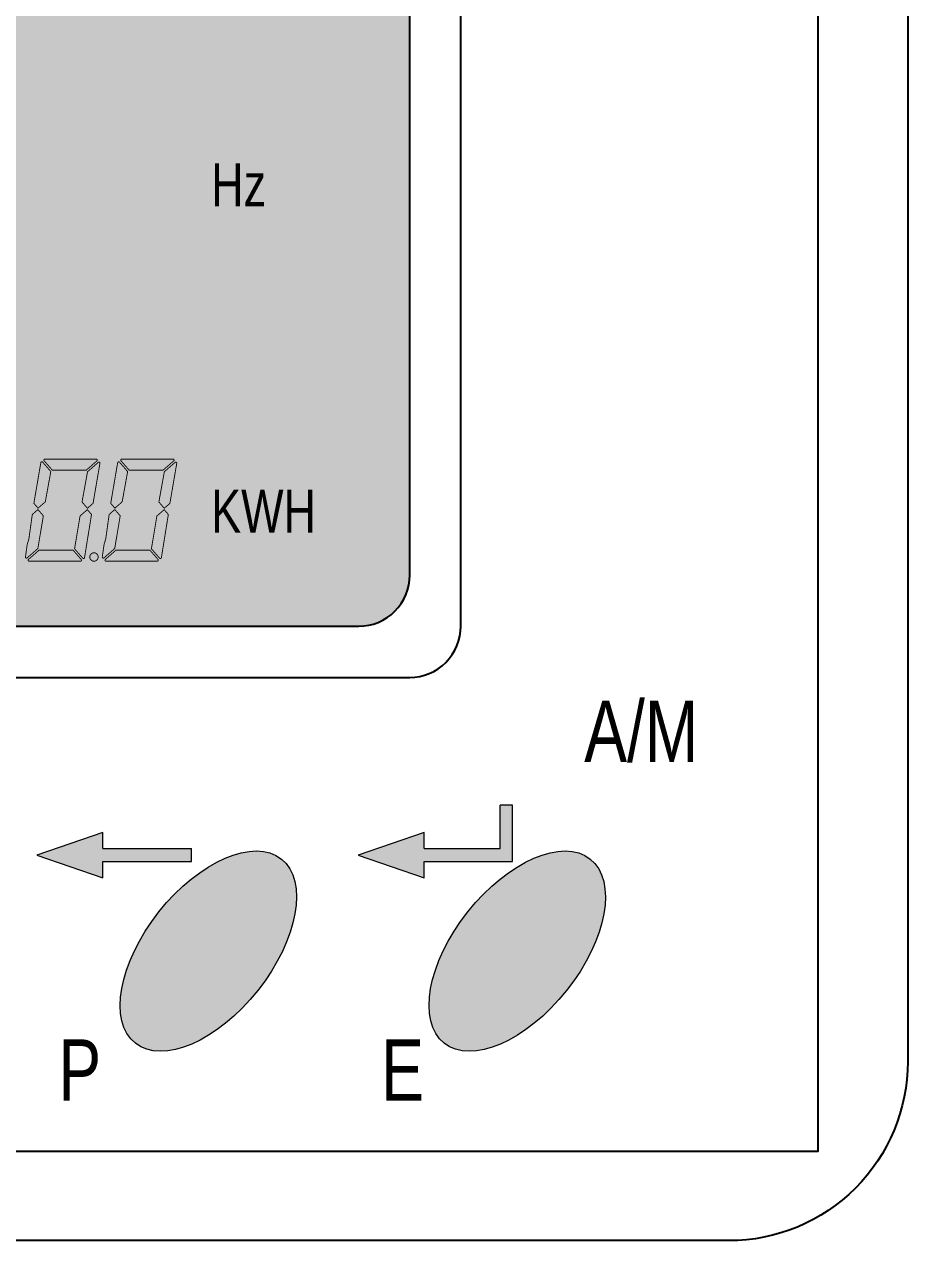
# Model space of a CAD drawing. Header units: millimetres. Extents: x 13402 to 15489, y 85802 to 88728.
# Drawn here: x 14265.64 to 14300.23, y 87143.15 to 87190.74 of the extents above; entities that cross this region are included whole.
import ezdxf

# ---------------------------------------------------------------- set-up
doc = ezdxf.new("R2010")
doc.units = ezdxf.units.MM
doc.layers.add('TEXT', color=7, linetype='Continuous')
doc.styles.add('T25', font='', dxfattribs={"width": 0.8})
doc.styles.get('T25').set_extended_font_data('Dotum')

# ---------------------------------------------------------------- blocks, each defined once
blk = doc.blocks.new('*U1')
at = {"lineweight": 9}
h = blk.add_hatch(color=250, dxfattribs=at)
h.set_gradient(color1=(217, 227, 231), color2=(224, 232, 235), one_color=1, tint=0.9, name='INVCYLINDER')
edge = h.paths.add_edge_path()
edge.add_line((-28, -74.958), (28, -74.958))
edge.add_arc((28, -72.958), 2, 270, 360)
edge.add_line((30, -72.958), (30, -16.958))
edge.add_arc((28, -16.958), 2, 0, 90)
edge.add_line((28, -14.958), (-28, -14.958))
edge.add_arc((-28, -16.958), 2, 90, 180)
edge.add_line((-30, -16.958), (-30, -72.958))
edge.add_arc((-28, -72.958), 2, 180, 270)
for points in [[(30.561, -83.659), (33.538, -83.659), (33.538, -81.964), (34.028, -81.964), (34.028, -84.169), (30.561, -84.169), (30.561, -84.804), (27.979, -83.914), (30.561, -83.023)], [(17.98, -83.659), (17.98, -83.023), (15.398, -83.914), (17.98, -84.804), (17.98, -84.169), (21.447, -84.169), (21.447, -83.659)]]:
    blk.add_hatch(color=2, dxfattribs=at).paths.add_polyline_path(points)
h = blk.add_hatch(color=2, dxfattribs=at)
edge = h.paths.add_edge_path()
edge.add_ellipse((22.114, -87.671), major_axis=(2.86, 3.604), ratio=0.53719, start_angle=0, end_angle=360)
h = blk.add_hatch(color=2, dxfattribs=at)
edge = h.paths.add_edge_path()
edge.add_ellipse((34.208, -87.671), major_axis=(2.86, 3.604), ratio=0.53719, start_angle=0, end_angle=360)
at = {"color": 2, "lineweight": 9}
for p, q in [((34.028, -81.964), (33.538, -81.964)), ((33.538, -83.659), (33.538, -81.964)), ((34.028, -84.169), (34.028, -81.964)), ((17.98, -83.659), (21.447, -83.659)), ((21.447, -84.169), (21.447, -83.659)), ((30.561, -83.659), (33.538, -83.659)), ((34.028, -84.169), (34.028, -83.659)), ((17.98, -84.169), (21.447, -84.169)), ((30.561, -84.169), (34.028, -84.169))]:
    blk.add_line(p, q, dxfattribs=at)
for points in [[(-42.5, 0), (42.5, 0, -0.414214), (49.5, -7), (49.5, -92, -0.414214), (42.5, -99), (-42.5, -99, -0.414214), (-49.5, -92), (-49.5, -7, -0.414214)], [(-28, -74.958), (28, -74.958, 0.414214), (30, -72.958), (30, -16.958, 0.414214), (28, -14.958), (-28, -14.958, 0.414214), (-30, -16.958), (-30, -72.958, 0.414214)]]:
    blk.add_lwpolyline(points, format="xyb", close=True)
at = {"color": 56}
blk.add_lwpolyline([(-46, -95.5), (46, -95.5), (46, -3.5), (-46, -3.5)], close=True, dxfattribs=at)
at = {"color": 252, "true_color": 0x9e9e8a}
blk.add_lwpolyline([(-30, -76.958), (30, -76.958, 0.414214), (32, -74.958), (32, -14.958, 0.414214), (30, -12.958), (-30, -12.958, 0.414214), (-32, -14.958), (-32, -74.958, 0.414214)], format="xyb", close=True, dxfattribs=at)
at = {"color": 250, "linetype": 'ByBlock', "lineweight": -2, "const_width": 0.0353}
for points in [[(15.444, -70.337), (15.28, -70.149), (15.553, -68.554), (15.555, -68.545), (15.56, -68.537), (15.566, -68.53), (15.574, -68.525), (15.583, -68.522), (15.592, -68.52), (15.598, -68.521), (15.603, -68.522), (15.609, -68.524), (15.613, -68.527), (15.618, -68.53), (15.622, -68.534), (15.943, -68.904), (15.728, -70.089)], [(15.444, -70.337), (15.28, -70.149), (15.553, -68.554), (15.555, -68.545), (15.56, -68.537), (15.566, -68.53), (15.574, -68.525), (15.583, -68.522), (15.592, -68.52), (15.598, -68.521), (15.603, -68.522), (15.609, -68.524), (15.613, -68.527), (15.618, -68.53), (15.622, -68.534), (15.943, -68.904), (15.728, -70.089)], [(15.444, -70.337), (15.28, -70.149), (15.553, -68.554), (15.555, -68.545), (15.56, -68.537), (15.566, -68.53), (15.574, -68.525), (15.583, -68.522), (15.592, -68.52), (15.598, -68.521), (15.603, -68.522), (15.609, -68.524), (15.613, -68.527), (15.618, -68.53), (15.622, -68.534), (15.943, -68.904), (15.728, -70.089)], [(15.444, -70.337), (15.28, -70.149), (15.553, -68.554), (15.555, -68.545), (15.56, -68.537), (15.566, -68.53), (15.574, -68.525), (15.583, -68.522), (15.592, -68.52), (15.598, -68.521), (15.603, -68.522), (15.609, -68.524), (15.613, -68.527), (15.618, -68.53), (15.622, -68.534), (15.943, -68.904), (15.728, -70.089)], [(15.682, -68.482), (15.679, -68.478), (15.676, -68.475), (15.674, -68.47), (15.673, -68.466), (15.672, -68.461), (15.672, -68.456), (15.673, -68.446), (15.677, -68.436), (15.684, -68.428), (15.692, -68.422), (15.701, -68.418), (15.712, -68.417), (17.724, -68.417), (17.734, -68.418), (17.744, -68.422), (17.752, -68.428), (17.758, -68.436), (17.762, -68.446), (17.763, -68.456), (17.763, -68.462), (17.762, -68.467), (17.76, -68.473), (17.757, -68.478), (17.754, -68.482), (17.75, -68.486), (17.329, -68.852), (16.003, -68.852)], [(15.682, -68.482), (15.679, -68.478), (15.676, -68.475), (15.674, -68.47), (15.673, -68.466), (15.672, -68.461), (15.672, -68.456), (15.673, -68.446), (15.677, -68.436), (15.684, -68.428), (15.692, -68.422), (15.701, -68.418), (15.712, -68.417), (17.724, -68.417), (17.734, -68.418), (17.744, -68.422), (17.752, -68.428), (17.758, -68.436), (17.762, -68.446), (17.763, -68.456), (17.763, -68.462), (17.762, -68.467), (17.76, -68.473), (17.757, -68.478), (17.754, -68.482), (17.75, -68.486), (17.329, -68.852), (16.003, -68.852)], [(15.682, -68.482), (15.679, -68.478), (15.676, -68.475), (15.674, -68.47), (15.673, -68.466), (15.672, -68.461), (15.672, -68.456), (15.673, -68.446), (15.677, -68.436), (15.684, -68.428), (15.692, -68.422), (15.701, -68.418), (15.712, -68.417), (17.724, -68.417), (17.734, -68.418), (17.744, -68.422), (17.752, -68.428), (17.758, -68.436), (17.762, -68.446), (17.763, -68.456), (17.763, -68.462), (17.762, -68.467), (17.76, -68.473), (17.757, -68.478), (17.754, -68.482), (17.75, -68.486), (17.329, -68.852), (16.003, -68.852)], [(15.682, -68.482), (15.679, -68.478), (15.676, -68.475), (15.674, -68.47), (15.673, -68.466), (15.672, -68.461), (15.672, -68.456), (15.673, -68.446), (15.677, -68.436), (15.684, -68.428), (15.692, -68.422), (15.701, -68.418), (15.712, -68.417), (17.724, -68.417), (17.734, -68.418), (17.744, -68.422), (17.752, -68.428), (17.758, -68.436), (17.762, -68.446), (17.763, -68.456), (17.763, -68.462), (17.762, -68.467), (17.76, -68.473), (17.757, -68.478), (17.754, -68.482), (17.75, -68.486), (17.329, -68.852), (16.003, -68.852)], [(17.166, -70.097), (17.381, -68.912), (17.802, -68.546), (17.806, -68.543), (17.81, -68.541), (17.814, -68.539), (17.818, -68.537), (17.823, -68.536), (17.828, -68.536), (17.838, -68.537), (17.848, -68.541), (17.856, -68.548), (17.862, -68.556), (17.866, -68.565), (17.867, -68.576), (17.867, -68.577), (17.867, -68.577), (17.867, -68.579), (17.867, -68.579), (17.867, -68.58), (17.867, -68.581), (17.598, -70.149), (17.378, -70.341)], [(17.166, -70.097), (17.381, -68.912), (17.802, -68.546), (17.806, -68.543), (17.81, -68.541), (17.814, -68.539), (17.818, -68.537), (17.823, -68.536), (17.828, -68.536), (17.838, -68.537), (17.848, -68.541), (17.856, -68.548), (17.862, -68.556), (17.866, -68.565), (17.867, -68.576), (17.867, -68.577), (17.867, -68.577), (17.867, -68.579), (17.867, -68.579), (17.867, -68.58), (17.867, -68.581), (17.598, -70.149), (17.378, -70.341)], [(17.166, -70.097), (17.381, -68.912), (17.802, -68.546), (17.806, -68.543), (17.81, -68.541), (17.814, -68.539), (17.818, -68.537), (17.823, -68.536), (17.828, -68.536), (17.838, -68.537), (17.848, -68.541), (17.856, -68.548), (17.862, -68.556), (17.866, -68.565), (17.867, -68.576), (17.867, -68.577), (17.867, -68.577), (17.867, -68.579), (17.867, -68.579), (17.867, -68.58), (17.867, -68.581), (17.598, -70.149), (17.378, -70.341)], [(17.166, -70.097), (17.381, -68.912), (17.802, -68.546), (17.806, -68.543), (17.81, -68.541), (17.814, -68.539), (17.818, -68.537), (17.823, -68.536), (17.828, -68.536), (17.838, -68.537), (17.848, -68.541), (17.856, -68.548), (17.862, -68.556), (17.866, -68.565), (17.867, -68.576), (17.867, -68.577), (17.867, -68.577), (17.867, -68.579), (17.867, -68.579), (17.867, -68.58), (17.867, -68.581), (17.598, -70.149), (17.378, -70.341)], [(18.453, -70.337), (18.29, -70.149), (18.562, -68.554), (18.565, -68.545), (18.569, -68.537), (18.575, -68.53), (18.583, -68.525), (18.592, -68.522), (18.601, -68.52), (18.607, -68.521), (18.613, -68.522), (18.618, -68.524), (18.623, -68.527), (18.627, -68.53), (18.631, -68.534), (18.953, -68.904), (18.738, -70.089)], [(18.453, -70.337), (18.29, -70.149), (18.562, -68.554), (18.565, -68.545), (18.569, -68.537), (18.575, -68.53), (18.583, -68.525), (18.592, -68.522), (18.601, -68.52), (18.607, -68.521), (18.613, -68.522), (18.618, -68.524), (18.623, -68.527), (18.627, -68.53), (18.631, -68.534), (18.953, -68.904), (18.738, -70.089)], [(18.453, -70.337), (18.29, -70.149), (18.562, -68.554), (18.565, -68.545), (18.569, -68.537), (18.575, -68.53), (18.583, -68.525), (18.592, -68.522), (18.601, -68.52), (18.607, -68.521), (18.613, -68.522), (18.618, -68.524), (18.623, -68.527), (18.627, -68.53), (18.631, -68.534), (18.953, -68.904), (18.738, -70.089)], [(18.453, -70.337), (18.29, -70.149), (18.562, -68.554), (18.565, -68.545), (18.569, -68.537), (18.575, -68.53), (18.583, -68.525), (18.592, -68.522), (18.601, -68.52), (18.607, -68.521), (18.613, -68.522), (18.618, -68.524), (18.623, -68.527), (18.627, -68.53), (18.631, -68.534), (18.953, -68.904), (18.738, -70.089)], [(18.691, -68.482), (18.688, -68.478), (18.686, -68.475), (18.684, -68.47), (18.682, -68.466), (18.682, -68.461), (18.681, -68.456), (18.683, -68.446), (18.687, -68.436), (18.693, -68.428), (18.701, -68.422), (18.71, -68.418), (18.721, -68.417), (20.733, -68.417), (20.744, -68.418), (20.753, -68.422), (20.761, -68.428), (20.767, -68.436), (20.771, -68.446), (20.773, -68.456), (20.772, -68.462), (20.771, -68.467), (20.769, -68.473), (20.767, -68.478), (20.763, -68.482), (20.759, -68.486), (20.338, -68.852), (19.012, -68.852)], [(18.691, -68.482), (18.688, -68.478), (18.686, -68.475), (18.684, -68.47), (18.682, -68.466), (18.682, -68.461), (18.681, -68.456), (18.683, -68.446), (18.687, -68.436), (18.693, -68.428), (18.701, -68.422), (18.71, -68.418), (18.721, -68.417), (20.733, -68.417), (20.744, -68.418), (20.753, -68.422), (20.761, -68.428), (20.767, -68.436), (20.771, -68.446), (20.773, -68.456), (20.772, -68.462), (20.771, -68.467), (20.769, -68.473), (20.767, -68.478), (20.763, -68.482), (20.759, -68.486), (20.338, -68.852), (19.012, -68.852)], [(18.691, -68.482), (18.688, -68.478), (18.686, -68.475), (18.684, -68.47), (18.682, -68.466), (18.682, -68.461), (18.681, -68.456), (18.683, -68.446), (18.687, -68.436), (18.693, -68.428), (18.701, -68.422), (18.71, -68.418), (18.721, -68.417), (20.733, -68.417), (20.744, -68.418), (20.753, -68.422), (20.761, -68.428), (20.767, -68.436), (20.771, -68.446), (20.773, -68.456), (20.772, -68.462), (20.771, -68.467), (20.769, -68.473), (20.767, -68.478), (20.763, -68.482), (20.759, -68.486), (20.338, -68.852), (19.012, -68.852)], [(18.691, -68.482), (18.688, -68.478), (18.686, -68.475), (18.684, -68.47), (18.682, -68.466), (18.682, -68.461), (18.681, -68.456), (18.683, -68.446), (18.687, -68.436), (18.693, -68.428), (18.701, -68.422), (18.71, -68.418), (18.721, -68.417), (20.733, -68.417), (20.744, -68.418), (20.753, -68.422), (20.761, -68.428), (20.767, -68.436), (20.771, -68.446), (20.773, -68.456), (20.772, -68.462), (20.771, -68.467), (20.769, -68.473), (20.767, -68.478), (20.763, -68.482), (20.759, -68.486), (20.338, -68.852), (19.012, -68.852)], [(20.175, -70.097), (20.39, -68.912), (20.811, -68.546), (20.815, -68.543), (20.819, -68.541), (20.823, -68.539), (20.827, -68.537), (20.832, -68.536), (20.837, -68.536), (20.847, -68.537), (20.857, -68.541), (20.865, -68.548), (20.871, -68.556), (20.875, -68.565), (20.876, -68.576), (20.876, -68.577), (20.876, -68.577), (20.876, -68.579), (20.876, -68.579), (20.876, -68.58), (20.876, -68.581), (20.607, -70.149), (20.387, -70.341)], [(20.175, -70.097), (20.39, -68.912), (20.811, -68.546), (20.815, -68.543), (20.819, -68.541), (20.823, -68.539), (20.827, -68.537), (20.832, -68.536), (20.837, -68.536), (20.847, -68.537), (20.857, -68.541), (20.865, -68.548), (20.871, -68.556), (20.875, -68.565), (20.876, -68.576), (20.876, -68.577), (20.876, -68.577), (20.876, -68.579), (20.876, -68.579), (20.876, -68.58), (20.876, -68.581), (20.607, -70.149), (20.387, -70.341)], [(20.175, -70.097), (20.39, -68.912), (20.811, -68.546), (20.815, -68.543), (20.819, -68.541), (20.823, -68.539), (20.827, -68.537), (20.832, -68.536), (20.837, -68.536), (20.847, -68.537), (20.857, -68.541), (20.865, -68.548), (20.871, -68.556), (20.875, -68.565), (20.876, -68.576), (20.876, -68.577), (20.876, -68.577), (20.876, -68.579), (20.876, -68.579), (20.876, -68.58), (20.876, -68.581), (20.607, -70.149), (20.387, -70.341)], [(20.175, -70.097), (20.39, -68.912), (20.811, -68.546), (20.815, -68.543), (20.819, -68.541), (20.823, -68.539), (20.827, -68.537), (20.832, -68.536), (20.837, -68.536), (20.847, -68.537), (20.857, -68.541), (20.865, -68.548), (20.871, -68.556), (20.875, -68.565), (20.876, -68.576), (20.876, -68.577), (20.876, -68.577), (20.876, -68.579), (20.876, -68.579), (20.876, -68.58), (20.876, -68.581), (20.607, -70.149), (20.387, -70.341)], [(15.016, -72.284), (15.436, -71.918), (15.651, -70.636), (15.44, -70.392), (15.219, -70.584), (15.199, -70.726), (15.149, -71.081), (15.085, -71.543), (15.02, -71.756), (14.97, -72.111), (14.95, -72.254), (14.951, -72.265), (14.955, -72.274), (14.962, -72.282), (14.97, -72.288), (14.979, -72.292), (14.99, -72.294), (14.994, -72.293), (14.999, -72.293), (15.003, -72.291), (15.008, -72.289), (15.012, -72.287)], [(15.016, -72.284), (15.436, -71.918), (15.651, -70.636), (15.44, -70.392), (15.219, -70.584), (15.199, -70.726), (15.149, -71.081), (15.085, -71.543), (15.02, -71.756), (14.97, -72.111), (14.95, -72.254), (14.951, -72.265), (14.955, -72.274), (14.962, -72.282), (14.97, -72.288), (14.979, -72.292), (14.99, -72.294), (14.994, -72.293), (14.999, -72.293), (15.003, -72.291), (15.008, -72.289), (15.012, -72.287)], [(15.016, -72.284), (15.436, -71.918), (15.651, -70.636), (15.44, -70.392), (15.219, -70.584), (15.199, -70.726), (15.149, -71.081), (15.085, -71.543), (15.02, -71.756), (14.97, -72.111), (14.95, -72.254), (14.951, -72.265), (14.955, -72.274), (14.962, -72.282), (14.97, -72.288), (14.979, -72.292), (14.99, -72.294), (14.994, -72.293), (14.999, -72.293), (15.003, -72.291), (15.008, -72.289), (15.012, -72.287)], [(15.016, -72.284), (15.436, -71.918), (15.651, -70.636), (15.44, -70.392), (15.219, -70.584), (15.199, -70.726), (15.149, -71.081), (15.085, -71.543), (15.02, -71.756), (14.97, -72.111), (14.95, -72.254), (14.951, -72.265), (14.955, -72.274), (14.962, -72.282), (14.97, -72.288), (14.979, -72.292), (14.99, -72.294), (14.994, -72.293), (14.999, -72.293), (15.003, -72.291), (15.008, -72.289), (15.012, -72.287)], [(17.537, -70.584), (17.374, -70.396), (17.089, -70.644), (16.874, -71.926), (17.195, -72.296), (17.199, -72.3), (17.204, -72.303), (17.209, -72.306), (17.214, -72.308), (17.219, -72.309), (17.225, -72.309), (17.235, -72.308), (17.243, -72.305), (17.251, -72.3), (17.257, -72.293), (17.262, -72.285), (17.264, -72.275)], [(17.537, -70.584), (17.374, -70.396), (17.089, -70.644), (16.874, -71.926), (17.195, -72.296), (17.199, -72.3), (17.204, -72.303), (17.209, -72.306), (17.214, -72.308), (17.219, -72.309), (17.225, -72.309), (17.235, -72.308), (17.243, -72.305), (17.251, -72.3), (17.257, -72.293), (17.262, -72.285), (17.264, -72.275)], [(17.537, -70.584), (17.374, -70.396), (17.089, -70.644), (16.874, -71.926), (17.195, -72.296), (17.199, -72.3), (17.204, -72.303), (17.209, -72.306), (17.214, -72.308), (17.219, -72.309), (17.225, -72.309), (17.235, -72.308), (17.243, -72.305), (17.251, -72.3), (17.257, -72.293), (17.262, -72.285), (17.264, -72.275)], [(17.537, -70.584), (17.374, -70.396), (17.089, -70.644), (16.874, -71.926), (17.195, -72.296), (17.199, -72.3), (17.204, -72.303), (17.209, -72.306), (17.214, -72.308), (17.219, -72.309), (17.225, -72.309), (17.235, -72.308), (17.243, -72.305), (17.251, -72.3), (17.257, -72.293), (17.262, -72.285), (17.264, -72.275)], [(18.025, -72.284), (18.446, -71.918), (18.661, -70.636), (18.449, -70.392), (18.228, -70.584), (18.209, -70.726), (18.159, -71.081), (18.094, -71.543), (18.029, -71.756), (17.979, -72.111), (17.959, -72.254), (17.961, -72.265), (17.965, -72.274), (17.971, -72.282), (17.979, -72.288), (17.988, -72.292), (17.999, -72.294), (18.004, -72.293), (18.008, -72.293), (18.013, -72.291), (18.017, -72.289), (18.021, -72.287)], [(18.025, -72.284), (18.446, -71.918), (18.661, -70.636), (18.449, -70.392), (18.228, -70.584), (18.209, -70.726), (18.159, -71.081), (18.094, -71.543), (18.029, -71.756), (17.979, -72.111), (17.959, -72.254), (17.961, -72.265), (17.965, -72.274), (17.971, -72.282), (17.979, -72.288), (17.988, -72.292), (17.999, -72.294), (18.004, -72.293), (18.008, -72.293), (18.013, -72.291), (18.017, -72.289), (18.021, -72.287)], [(18.025, -72.284), (18.446, -71.918), (18.661, -70.636), (18.449, -70.392), (18.228, -70.584), (18.209, -70.726), (18.159, -71.081), (18.094, -71.543), (18.029, -71.756), (17.979, -72.111), (17.959, -72.254), (17.961, -72.265), (17.965, -72.274), (17.971, -72.282), (17.979, -72.288), (17.988, -72.292), (17.999, -72.294), (18.004, -72.293), (18.008, -72.293), (18.013, -72.291), (18.017, -72.289), (18.021, -72.287)], [(18.025, -72.284), (18.446, -71.918), (18.661, -70.636), (18.449, -70.392), (18.228, -70.584), (18.209, -70.726), (18.159, -71.081), (18.094, -71.543), (18.029, -71.756), (17.979, -72.111), (17.959, -72.254), (17.961, -72.265), (17.965, -72.274), (17.971, -72.282), (17.979, -72.288), (17.988, -72.292), (17.999, -72.294), (18.004, -72.293), (18.008, -72.293), (18.013, -72.291), (18.017, -72.289), (18.021, -72.287)], [(20.546, -70.584), (20.383, -70.396), (20.098, -70.644), (19.883, -71.926), (20.204, -72.296), (20.209, -72.3), (20.213, -72.303), (20.218, -72.306), (20.223, -72.308), (20.229, -72.309), (20.234, -72.309), (20.244, -72.308), (20.253, -72.305), (20.26, -72.3), (20.267, -72.293), (20.271, -72.285), (20.274, -72.275)], [(20.546, -70.584), (20.383, -70.396), (20.098, -70.644), (19.883, -71.926), (20.204, -72.296), (20.209, -72.3), (20.213, -72.303), (20.218, -72.306), (20.223, -72.308), (20.229, -72.309), (20.234, -72.309), (20.244, -72.308), (20.253, -72.305), (20.26, -72.3), (20.267, -72.293), (20.271, -72.285), (20.274, -72.275)], [(20.546, -70.584), (20.383, -70.396), (20.098, -70.644), (19.883, -71.926), (20.204, -72.296), (20.209, -72.3), (20.213, -72.303), (20.218, -72.306), (20.223, -72.308), (20.229, -72.309), (20.234, -72.309), (20.244, -72.308), (20.253, -72.305), (20.26, -72.3), (20.267, -72.293), (20.271, -72.285), (20.274, -72.275)], [(20.546, -70.584), (20.383, -70.396), (20.098, -70.644), (19.883, -71.926), (20.204, -72.296), (20.209, -72.3), (20.213, -72.303), (20.218, -72.306), (20.223, -72.308), (20.229, -72.309), (20.234, -72.309), (20.244, -72.308), (20.253, -72.305), (20.26, -72.3), (20.267, -72.293), (20.271, -72.285), (20.274, -72.275)], [(15.093, -72.413), (15.083, -72.412), (15.073, -72.408), (15.065, -72.402), (15.059, -72.394), (15.055, -72.384), (15.054, -72.374), (15.054, -72.368), (15.055, -72.362), (15.057, -72.357), (15.06, -72.352), (15.063, -72.348), (15.067, -72.344), (15.488, -71.978), (16.814, -71.978), (17.135, -72.348), (17.138, -72.352), (17.141, -72.356), (17.143, -72.36), (17.144, -72.364), (17.145, -72.369), (17.145, -72.374), (17.144, -72.384), (17.14, -72.394), (17.134, -72.402), (17.126, -72.408), (17.116, -72.412), (17.106, -72.413)], [(15.093, -72.413), (15.083, -72.412), (15.073, -72.408), (15.065, -72.402), (15.059, -72.394), (15.055, -72.384), (15.054, -72.374), (15.054, -72.368), (15.055, -72.362), (15.057, -72.357), (15.06, -72.352), (15.063, -72.348), (15.067, -72.344), (15.488, -71.978), (16.814, -71.978), (17.135, -72.348), (17.138, -72.352), (17.141, -72.356), (17.143, -72.36), (17.144, -72.364), (17.145, -72.369), (17.145, -72.374), (17.144, -72.384), (17.14, -72.394), (17.134, -72.402), (17.126, -72.408), (17.116, -72.412), (17.106, -72.413)], [(15.093, -72.413), (15.083, -72.412), (15.073, -72.408), (15.065, -72.402), (15.059, -72.394), (15.055, -72.384), (15.054, -72.374), (15.054, -72.368), (15.055, -72.362), (15.057, -72.357), (15.06, -72.352), (15.063, -72.348), (15.067, -72.344), (15.488, -71.978), (16.814, -71.978), (17.135, -72.348), (17.138, -72.352), (17.141, -72.356), (17.143, -72.36), (17.144, -72.364), (17.145, -72.369), (17.145, -72.374), (17.144, -72.384), (17.14, -72.394), (17.134, -72.402), (17.126, -72.408), (17.116, -72.412), (17.106, -72.413)], [(15.093, -72.413), (15.083, -72.412), (15.073, -72.408), (15.065, -72.402), (15.059, -72.394), (15.055, -72.384), (15.054, -72.374), (15.054, -72.368), (15.055, -72.362), (15.057, -72.357), (15.06, -72.352), (15.063, -72.348), (15.067, -72.344), (15.488, -71.978), (16.814, -71.978), (17.135, -72.348), (17.138, -72.352), (17.141, -72.356), (17.143, -72.36), (17.144, -72.364), (17.145, -72.369), (17.145, -72.374), (17.144, -72.384), (17.14, -72.394), (17.134, -72.402), (17.126, -72.408), (17.116, -72.412), (17.106, -72.413)], [(17.798, -72.248), (17.793, -72.204), (17.776, -72.165), (17.75, -72.131), (17.717, -72.106), (17.677, -72.089), (17.634, -72.083), (17.59, -72.089), (17.55, -72.106), (17.517, -72.131), (17.491, -72.165), (17.475, -72.204), (17.469, -72.248), (17.475, -72.292), (17.491, -72.331), (17.517, -72.364), (17.55, -72.39), (17.59, -72.407), (17.634, -72.413), (17.677, -72.407), (17.717, -72.39), (17.75, -72.364), (17.776, -72.331), (17.793, -72.292)], [(17.798, -72.248), (17.793, -72.204), (17.776, -72.165), (17.75, -72.131), (17.717, -72.106), (17.677, -72.089), (17.634, -72.083), (17.59, -72.089), (17.55, -72.106), (17.517, -72.131), (17.491, -72.165), (17.475, -72.204), (17.469, -72.248), (17.475, -72.292), (17.491, -72.331), (17.517, -72.364), (17.55, -72.39), (17.59, -72.407), (17.634, -72.413), (17.677, -72.407), (17.717, -72.39), (17.75, -72.364), (17.776, -72.331), (17.793, -72.292)], [(17.798, -72.248), (17.793, -72.204), (17.776, -72.165), (17.75, -72.131), (17.717, -72.106), (17.677, -72.089), (17.634, -72.083), (17.59, -72.089), (17.55, -72.106), (17.517, -72.131), (17.491, -72.165), (17.475, -72.204), (17.469, -72.248), (17.475, -72.292), (17.491, -72.331), (17.517, -72.364), (17.55, -72.39), (17.59, -72.407), (17.634, -72.413), (17.677, -72.407), (17.717, -72.39), (17.75, -72.364), (17.776, -72.331), (17.793, -72.292)], [(17.798, -72.248), (17.793, -72.204), (17.776, -72.165), (17.75, -72.131), (17.717, -72.106), (17.677, -72.089), (17.634, -72.083), (17.59, -72.089), (17.55, -72.106), (17.517, -72.131), (17.491, -72.165), (17.475, -72.204), (17.469, -72.248), (17.475, -72.292), (17.491, -72.331), (17.517, -72.364), (17.55, -72.39), (17.59, -72.407), (17.634, -72.413), (17.677, -72.407), (17.717, -72.39), (17.75, -72.364), (17.776, -72.331), (17.793, -72.292)], [(18.103, -72.413), (18.092, -72.412), (18.083, -72.408), (18.075, -72.402), (18.068, -72.394), (18.064, -72.384), (18.063, -72.374), (18.063, -72.368), (18.065, -72.362), (18.066, -72.357), (18.069, -72.352), (18.073, -72.348), (18.077, -72.344), (18.498, -71.978), (19.823, -71.978), (20.145, -72.348), (20.148, -72.352), (20.15, -72.356), (20.152, -72.36), (20.153, -72.364), (20.154, -72.369), (20.154, -72.374), (20.153, -72.384), (20.149, -72.394), (20.143, -72.402), (20.135, -72.408), (20.125, -72.412), (20.115, -72.413)], [(18.103, -72.413), (18.092, -72.412), (18.083, -72.408), (18.075, -72.402), (18.068, -72.394), (18.064, -72.384), (18.063, -72.374), (18.063, -72.368), (18.065, -72.362), (18.066, -72.357), (18.069, -72.352), (18.073, -72.348), (18.077, -72.344), (18.498, -71.978), (19.823, -71.978), (20.145, -72.348), (20.148, -72.352), (20.15, -72.356), (20.152, -72.36), (20.153, -72.364), (20.154, -72.369), (20.154, -72.374), (20.153, -72.384), (20.149, -72.394), (20.143, -72.402), (20.135, -72.408), (20.125, -72.412), (20.115, -72.413)], [(18.103, -72.413), (18.092, -72.412), (18.083, -72.408), (18.075, -72.402), (18.068, -72.394), (18.064, -72.384), (18.063, -72.374), (18.063, -72.368), (18.065, -72.362), (18.066, -72.357), (18.069, -72.352), (18.073, -72.348), (18.077, -72.344), (18.498, -71.978), (19.823, -71.978), (20.145, -72.348), (20.148, -72.352), (20.15, -72.356), (20.152, -72.36), (20.153, -72.364), (20.154, -72.369), (20.154, -72.374), (20.153, -72.384), (20.149, -72.394), (20.143, -72.402), (20.135, -72.408), (20.125, -72.412), (20.115, -72.413)], [(18.103, -72.413), (18.092, -72.412), (18.083, -72.408), (18.075, -72.402), (18.068, -72.394), (18.064, -72.384), (18.063, -72.374), (18.063, -72.368), (18.065, -72.362), (18.066, -72.357), (18.069, -72.352), (18.073, -72.348), (18.077, -72.344), (18.498, -71.978), (19.823, -71.978), (20.145, -72.348), (20.148, -72.352), (20.15, -72.356), (20.152, -72.36), (20.153, -72.364), (20.154, -72.369), (20.154, -72.374), (20.153, -72.384), (20.149, -72.394), (20.143, -72.402), (20.135, -72.408), (20.125, -72.412), (20.115, -72.413)]]:
    blk.add_lwpolyline(points, close=True, dxfattribs=at)
at = {"color": 2, "lineweight": 9}
for points in [[(17.98, -83.659), (17.98, -83.023), (15.398, -83.914), (17.98, -84.804), (17.98, -84.169)], [(30.561, -83.659), (30.561, -83.023), (27.979, -83.914), (30.561, -84.804), (30.561, -84.169)]]:
    blk.add_lwpolyline(points, dxfattribs=at)
for centre in [(22.114, -87.671), (34.208, -87.671)]:
    blk.add_ellipse(centre, major_axis=(2.86, 3.604), ratio=0.53719, dxfattribs=at)
at = {"color": 250, "linetype": 'ByBlock', "lineweight": -2, "style": 'T25', "width": 0.8}
for s, p in [('Hz', (22.223, -58.522)), ('Hz', (22.223, -58.522)), ('Hz', (22.223, -58.522)), ('Hz', (22.223, -58.522)), ('KWH', (22.223, -71.295)), ('KWH', (22.223, -71.295)), ('KWH', (22.223, -71.295)), ('KWH', (22.223, -71.295))]:
    blk.add_text(s, height=1.6817, dxfattribs=at).set_placement(p)
at = {"layer": 'TEXT', "color": 2, "style": 'T25', "width": 0.8}
for s, height, p in [('A/M', 2.4025, (36.832, -80.267)), ('P', 2.402, (16.239, -93.527)), ('E', 2.402, (28.881, -93.527))]:
    blk.add_text(s, height=height, dxfattribs=at).set_placement(p)

msp = doc.modelspace()

# ---------------------------------------------------------------- block references
msp.add_blockref('*U1', (14250.734, 87242.148))

doc.saveas('drawing.dxf')
